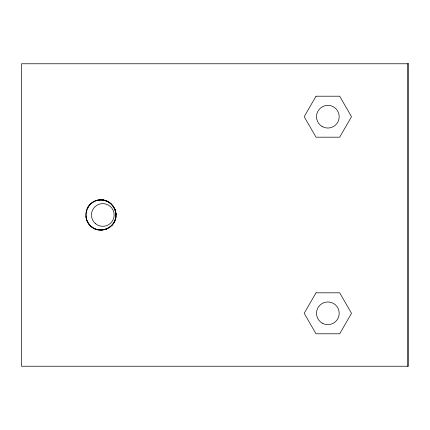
<?xml version="1.0" encoding="UTF-8"?>
<svg xmlns="http://www.w3.org/2000/svg" width="430" height="430" viewBox="0 0 430 430"><rect width="100%" height="100%" fill="white"/><g stroke="black" fill="none" stroke-linecap="round" stroke-linejoin="round"><path stroke-width="0.64" d="M85.866 216.645L86.812 220.477L88.714 223.933L88.204 223.197L91.45 226.782L90.768 226.201L94.826 228.825L94.019 228.443L98.62 229.926C85.763 228.48 81.222 210.039 91.939 202.793C100.996 195.623 115.799 202.648 116.003 214.199C117.175 227.094 100.04 235.215 90.768 226.201C81.033 217.897 87.22 200.16 100.12 199.869C94.364 200.283 89.327 203.82 87.145 208.905M114.751 221.047L112.128 225.105C121.47 215.57 112.434 197.924 99.228 199.945L104.055 200.186L103.173 200.025L107.779 201.509L106.968 201.122L111.026 203.745L110.343 203.164L113.59 206.749L113.079 206.013L115.283 210.318L114.982 209.475L116.003 214.199L115.928 213.307L115.686 218.134L115.847 217.252L114.364 221.853M99.276 229.937C104.35 230.555 109.446 228.298 112.708 224.422L109.123 227.669L109.86 227.158L105.554 229.362L106.398 229.061L102.566 230.007L97.739 229.765M407.35 63.769L407.35 366.231M316.018 96.207L304.187 116.697L316.018 137.186L339.678 137.186L351.509 116.697L339.678 96.207L316.018 96.207M316.018 292.814L304.187 313.303L316.018 333.793L339.678 333.793L351.509 313.303L339.678 292.814L316.018 292.814M408.5 63.769L21.5 63.769L21.5 366.231L408.5 366.231L408.5 63.769M322.177 323.123A11.341 11.341 0 0 0 339.195 313.303A11.341 11.341 0 0 0 322.177 303.478A11.341 11.341 0 0 0 322.177 323.123M95.24 223.439A11.341 11.341 0 0 0 113.896 217.279A11.341 11.341 0 0 0 99.228 204.207A11.341 11.341 0 0 0 95.24 223.439M322.177 126.522A11.341 11.341 0 0 0 339.195 116.697A11.341 11.341 0 0 0 322.177 106.876A11.341 11.341 0 0 0 322.177 126.522"/></g></svg>
